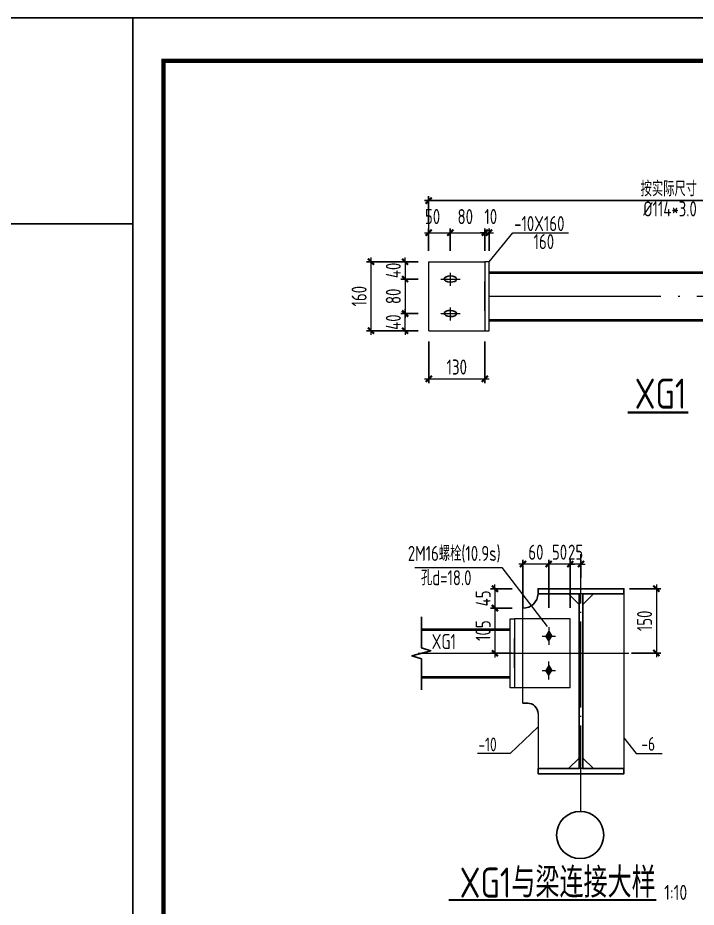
# Model space of a CAD drawing. Extents: x -2746917 to -971774, y -3334247 to -3250358.
# Drawn here: x -1864324 to -1848530, y -3294861 to -3274173 of the extents above; entities that cross this region are included whole.
import ezdxf
from ezdxf.enums import TextEntityAlignment as Align

# ---------------------------------------------------------------- set-up
doc = ezdxf.new("R2010")
doc.units = 0
doc.header["$LTSCALE"] = 1000
doc.header["$MEASUREMENT"] = 0
doc.header["$PDMODE"] = 35
for name, pattern in [('2', [16, 12.5, -1.5, 0.5, -1.5]), ('DASHDOTX2', [50.8, 25.4, -12.7, 0, -12.7]), ('DOTE', [2.42, 2, -0.2, 0.02, -0.2])]:
    doc.linetypes.add(name, pattern=pattern)
doc.layers.get('0').update_dxf_attribs({"linetype": 'CONTINUOUS'})
doc.layers.get('Defpoints').update_dxf_attribs({"linetype": 'CONTINUOUS'})
for name, color, linetype in [('AXIS', 253, 'DOTE'), ('DIM', 3, 'CONTINUOUS'), ('JC', 7, 'CONTINUOUS'), ('NUM', 7, 'CONTINUOUS'), ('PUB_TITLE', 4, 'CONTINUOUS'), ('TEXT', 7, 'CONTINUOUS'), ('THIN', 7, 'CONTINUOUS'), ('卫浴', 7, 'CONTINUOUS'), ('轴线', 253, '2')]:
    doc.layers.add(name, color=color, linetype=linetype)
doc.layers.add('yichutu', color=7, linetype='CONTINUOUS', true_color=0xffffff, plot=False)
doc.layers.add('系杆支撑', color=2, linetype='CONTINUOUS', lineweight=25)
doc.styles.add('TSSD_Dimension', font='tssdeng.shx', dxfattribs={"width": 0.75, "bigfont": 'Hztxt.shx'})
doc.styles.add('TSSD_Label', font='tssdeng.shx', dxfattribs={"width": 0.75, "bigfont": 'hztxt.shx'})
doc.styles.add('TSSD_Rein', font='Tssdeng.shx', dxfattribs={"width": 0.75, "bigfont": 'hztxt.shx'})
doc.dimstyles.new('TSSD_10_100', dxfattribs={"dimtxt": 350, "dimasz": 100, "dimexe": 100, "dimexo": 250, "dimgap": 100, "dimtad": 1, "dimdec": 0, "dimlfac": 0.1, "dimzin": 0, "dimdsep": 46, "dimtxsty": 'TSSD_Dimension', "dimblk": 'ARCHTICK', "dimcen": 0, "dimdle": 100, "dimclrt": 7, "dimadec": 0, "dimazin": 0, "dimtfac": 1, "dimtdec": 0, "dimtix": 1, "dimtmove": 2, "dimatfit": 3, "dimldrblk": 'ARCHTICK', "dimfxl": 1, "dimtolj": 1, "dimtzin": 0, "dimlwd": 5, "dimarcsym": 0})
doc.dimstyles.new('TSSD_200_100', dxfattribs={"dimtxt": 350, "dimasz": 100, "dimexe": 100, "dimexo": 250, "dimgap": 100, "dimtad": 1, "dimdec": 0, "dimlfac": 2, "dimzin": 0, "dimdsep": 46, "dimtxsty": 'TSSD_Dimension', "dimblk": 'ARCHTICK', "dimcen": 0, "dimdle": 100, "dimclrt": 7, "dimadec": 0, "dimazin": 0, "dimtfac": 1, "dimtdec": 0, "dimtix": 1, "dimtmove": 2, "dimatfit": 3, "dimfxl": 1, "dimtolj": 1, "dimtzin": 0, "dimarcsym": 0})

# ---------------------------------------------------------------- blocks, each defined once
blk = doc.blocks.new('_ArchTick')
at = {"color": 0, "const_width": 0.5}
blk.add_lwpolyline([(-0.71, -0.71), (0.71, 0.71)], dxfattribs=at)
blk = doc.blocks.new('*D2884')
at = {"layer": 'Defpoints', "color": 0}
for p in [(-1854755, -3281451), (-1853452, -3281451), (-1853452, -3282572)]:
    blk.add_point(p, dxfattribs=at)
at = {"layer": 'DIM', "color": 0, "lineweight": -2}
for p, q in [((-1854755, -3281701), (-1854755, -3282672)), ((-1853452, -3281701), (-1853452, -3282672))]:
    blk.add_line(p, q, dxfattribs=at)
at = {"layer": 'DIM', "color": 0, "lineweight": 5}
blk.add_line((-1854855, -3282572), (-1853352, -3282572), dxfattribs=at)
at = {"layer": 'DIM', "color": 0, "lineweight": 5, "xscale": 100, "yscale": 100, "zscale": 100, "rotation": 180}
blk.add_blockref('_ArchTick', (-1854755, -3282572), dxfattribs=at)
at = {"layer": 'DIM', "color": 0, "lineweight": 5, "xscale": 100, "yscale": 100, "zscale": 100}
blk.add_blockref('_ArchTick', (-1853452, -3282572), dxfattribs=at)
at = {"layer": 'DIM', "color": 7, "lineweight": 9, "insert": (-1854104, -3282297), "char_height": 350, "attachment_point": 5, "style": 'TSSD_Dimension'}
blk.add_mtext('\\A1;130', dxfattribs=at)
blk = doc.blocks.new('*D2885')
at = {"layer": 'Defpoints', "color": 0}
for p in [(-1853452, -3279172), (-1854255, -3279847), (-1853452, -3279847)]:
    blk.add_point(p, dxfattribs=at)
at = {"layer": 'DIM', "color": 0, "lineweight": -2}
for p, q in [((-1854255, -3279597), (-1854255, -3279072)), ((-1853452, -3279597), (-1853452, -3279072))]:
    blk.add_line(p, q, dxfattribs=at)
at = {"layer": 'DIM', "color": 0, "lineweight": 5}
blk.add_line((-1854355, -3279172), (-1853352, -3279172), dxfattribs=at)
at = {"layer": 'DIM', "color": 0, "lineweight": 5, "xscale": 100, "yscale": 100, "zscale": 100, "rotation": 180}
blk.add_blockref('_ArchTick', (-1854255, -3279172), dxfattribs=at)
at = {"layer": 'DIM', "color": 0, "lineweight": 5, "xscale": 100, "yscale": 100, "zscale": 100}
blk.add_blockref('_ArchTick', (-1853452, -3279172), dxfattribs=at)
at = {"layer": 'DIM', "color": 7, "lineweight": 9, "insert": (-1853906, -3278797), "char_height": 350, "attachment_point": 5, "style": 'TSSD_Dimension'}
blk.add_mtext('\\A1;80', dxfattribs=at)
blk = doc.blocks.new('*D2886')
at = {"layer": 'Defpoints', "color": 0}
for p in [(-1854255, -3279172), (-1854759, -3279847), (-1854255, -3279847)]:
    blk.add_point(p, dxfattribs=at)
at = {"layer": 'DIM', "color": 0, "lineweight": -2}
for p, q in [((-1854759, -3279597), (-1854759, -3279072)), ((-1854255, -3279597), (-1854255, -3279072))]:
    blk.add_line(p, q, dxfattribs=at)
at = {"layer": 'DIM', "color": 0, "lineweight": 5}
blk.add_line((-1854859, -3279172), (-1854155, -3279172), dxfattribs=at)
at = {"layer": 'DIM', "color": 0, "lineweight": 5, "xscale": 100, "yscale": 100, "zscale": 100, "rotation": 180}
blk.add_blockref('_ArchTick', (-1854759, -3279172), dxfattribs=at)
at = {"layer": 'DIM', "color": 0, "lineweight": 5, "xscale": 100, "yscale": 100, "zscale": 100}
blk.add_blockref('_ArchTick', (-1854255, -3279172), dxfattribs=at)
at = {"layer": 'DIM', "color": 7, "lineweight": 9, "insert": (-1854668, -3278797), "char_height": 350, "attachment_point": 5, "style": 'TSSD_Dimension'}
blk.add_mtext('\\A1;50', dxfattribs=at)
blk = doc.blocks.new('*D2887')
at = {"layer": 'Defpoints', "color": 0}
for p in [(-1853353, -3279172), (-1853452, -3279847), (-1853353, -3279847)]:
    blk.add_point(p, dxfattribs=at)
at = {"layer": 'DIM', "color": 0, "lineweight": -2}
for p, q in [((-1853452, -3279597), (-1853452, -3279072)), ((-1853353, -3279597), (-1853353, -3279072))]:
    blk.add_line(p, q, dxfattribs=at)
at = {"layer": 'DIM', "color": 0, "lineweight": 5}
for p, q in [((-1853452, -3279172), (-1853552, -3279172)), ((-1853452, -3279172), (-1853353, -3279172)), ((-1853353, -3279172), (-1853253, -3279172))]:
    blk.add_line(p, q, dxfattribs=at)
at = {"layer": 'DIM', "color": 0, "lineweight": 5, "xscale": 100, "yscale": 100, "zscale": 100}
blk.add_blockref('_ArchTick', (-1853452, -3279172), dxfattribs=at)
at = {"layer": 'DIM', "color": 0, "lineweight": 5, "xscale": 100, "yscale": 100, "zscale": 100, "rotation": 180}
blk.add_blockref('_ArchTick', (-1853353, -3279172), dxfattribs=at)
at = {"layer": 'DIM', "color": 7, "lineweight": 9, "insert": (-1853313, -3278797), "char_height": 350, "attachment_point": 5, "style": 'TSSD_Dimension'}
blk.add_mtext('\\A1;10', dxfattribs=at)
blk = doc.blocks.new('*D2888')
at = {"layer": 'Defpoints', "color": 0}
for p in [(-1855307, -3281054), (-1854755, -3281054), (-1854755, -3281451)]:
    blk.add_point(p, dxfattribs=at)
at = {"layer": 'DIM', "color": 0, "lineweight": -2}
for p, q in [((-1855005, -3281054), (-1855407, -3281054)), ((-1855005, -3281451), (-1855407, -3281451))]:
    blk.add_line(p, q, dxfattribs=at)
at = {"layer": 'DIM', "color": 0, "lineweight": 5}
for p, q in [((-1855307, -3281054), (-1855307, -3280954)), ((-1855307, -3281451), (-1855307, -3281054)), ((-1855307, -3281451), (-1855307, -3281551))]:
    blk.add_line(p, q, dxfattribs=at)
at = {"layer": 'DIM', "color": 0, "lineweight": 5, "xscale": 100, "yscale": 100, "zscale": 100}
for p, rotation in [((-1855307, -3281054), 270), ((-1855307, -3281451), 90)]:
    blk.add_blockref('_ArchTick', p, dxfattribs=dict(at, rotation=rotation))
at = {"layer": 'DIM', "color": 7, "lineweight": 9, "insert": (-1855582, -3281253), "char_height": 350, "attachment_point": 5, "rotation": 90, "style": 'TSSD_Dimension'}
blk.add_mtext('\\A1;40', dxfattribs=at)
blk = doc.blocks.new('*D2889')
at = {"layer": 'Defpoints', "color": 0}
for p in [(-1854755, -3279847), (-1855307, -3280250), (-1854755, -3280250)]:
    blk.add_point(p, dxfattribs=at)
at = {"layer": 'DIM', "color": 0, "lineweight": -2}
for p, q in [((-1855005, -3279847), (-1855407, -3279847)), ((-1855005, -3280250), (-1855407, -3280250))]:
    blk.add_line(p, q, dxfattribs=at)
at = {"layer": 'DIM', "color": 0, "lineweight": 5}
for p, q in [((-1855307, -3279847), (-1855307, -3279747)), ((-1855307, -3279847), (-1855307, -3280250)), ((-1855307, -3280250), (-1855307, -3280350))]:
    blk.add_line(p, q, dxfattribs=at)
at = {"layer": 'DIM', "color": 0, "lineweight": 5, "xscale": 100, "yscale": 100, "zscale": 100}
for p, rotation in [((-1855307, -3279847), 270), ((-1855307, -3280250), 90)]:
    blk.add_blockref('_ArchTick', p, dxfattribs=dict(at, rotation=rotation))
at = {"layer": 'DIM', "color": 7, "lineweight": 9, "insert": (-1855582, -3280049), "char_height": 350, "attachment_point": 5, "rotation": 90, "style": 'TSSD_Dimension'}
blk.add_mtext('\\A1;40', dxfattribs=at)
blk = doc.blocks.new('*D2893')
at = {"layer": 'Defpoints', "color": 0}
for p in [(-1843578, -3278425), (-1854759, -3279192), (-1843578, -3279202)]:
    blk.add_point(p, dxfattribs=at)
at = {"layer": 'DIM', "color": 0, "lineweight": -2}
for p, q in [((-1854859, -3278425), (-1843478, -3278425)), ((-1854759, -3278942), (-1854759, -3278325)), ((-1843578, -3278952), (-1843578, -3278325))]:
    blk.add_line(p, q, dxfattribs=at)
at = {"layer": 'DIM', "color": 0, "lineweight": -2, "xscale": 100, "yscale": 100, "zscale": 100, "rotation": 180}
blk.add_blockref('_ArchTick', (-1854759, -3278425), dxfattribs=at)
at = {"layer": 'DIM', "color": 0, "lineweight": -2, "xscale": 100, "yscale": 100, "zscale": 100}
blk.add_blockref('_ArchTick', (-1843578, -3278425), dxfattribs=at)
at = {"layer": 'DIM', "color": 7, "lineweight": 9, "insert": (-1849168, -3278150), "char_height": 350, "attachment_point": 5, "style": 'TSSD_Dimension'}
blk.add_mtext('\\A1;按实际尺寸', dxfattribs=at)
blk = doc.blocks.new('*D2894')
at = {"layer": 'Defpoints', "color": 0}
for p in [(-1850330, -3287453), (-1850288, -3288949), (-1849458, -3288949)]:
    blk.add_point(p, dxfattribs=at)
at = {"layer": 'DIM', "color": 0, "lineweight": 5}
blk.add_line((-1849458, -3287353), (-1849458, -3289049), dxfattribs=at)
at = {"layer": 'DIM', "color": 0, "lineweight": -2}
for p, q in [((-1850080, -3287453), (-1849358, -3287453)), ((-1850038, -3288949), (-1849358, -3288949))]:
    blk.add_line(p, q, dxfattribs=at)
at = {"layer": 'DIM', "color": 0, "lineweight": 5, "xscale": 100, "yscale": 100, "zscale": 100}
for p, rotation in [((-1849458, -3287453), 90), ((-1849458, -3288949), 270)]:
    blk.add_blockref('_ArchTick', p, dxfattribs=dict(at, rotation=rotation))
at = {"layer": 'DIM', "color": 7, "lineweight": 9, "insert": (-1849733, -3288201), "char_height": 350, "attachment_point": 5, "rotation": 90, "style": 'TSSD_Dimension'}
blk.add_mtext('\\A1;150', dxfattribs=at)
blk = doc.blocks.new('*D2895')
at = {"layer": 'Defpoints', "color": 0}
for p in [(-1854755, -3279847), (-1856103, -3281451), (-1854755, -3281451)]:
    blk.add_point(p, dxfattribs=at)
at = {"layer": 'DIM', "color": 0, "lineweight": -2}
for p, q in [((-1855005, -3279847), (-1856203, -3279847)), ((-1855005, -3281451), (-1856203, -3281451))]:
    blk.add_line(p, q, dxfattribs=at)
at = {"layer": 'DIM', "color": 0, "lineweight": 5}
blk.add_line((-1856103, -3279747), (-1856103, -3281551), dxfattribs=at)
at = {"layer": 'DIM', "color": 0, "lineweight": 5, "xscale": 100, "yscale": 100, "zscale": 100}
for p, rotation in [((-1856103, -3279847), 90), ((-1856103, -3281451), 270)]:
    blk.add_blockref('_ArchTick', p, dxfattribs=dict(at, rotation=rotation))
at = {"layer": 'DIM', "color": 7, "insert": (-1856378, -3280649), "char_height": 350, "attachment_point": 5, "rotation": 90, "style": 'TSSD_Dimension'}
blk.add_mtext('\\A1;160', dxfattribs=at)
blk = doc.blocks.new('*D2896')
at = {"layer": 'Defpoints', "color": 0}
for p in [(-1855005, -3280250), (-1855307, -3281054), (-1855005, -3281054)]:
    blk.add_point(p, dxfattribs=at)
at = {"layer": 'DIM', "color": 0, "lineweight": -2}
for p, q in [((-1855255, -3280250), (-1855407, -3280250)), ((-1855255, -3281054), (-1855407, -3281054))]:
    blk.add_line(p, q, dxfattribs=at)
at = {"layer": 'DIM', "color": 0, "lineweight": 5}
blk.add_line((-1855307, -3280150), (-1855307, -3281154), dxfattribs=at)
at = {"layer": 'DIM', "color": 0, "lineweight": 5, "xscale": 100, "yscale": 100, "zscale": 100}
for p, rotation in [((-1855307, -3280250), 90), ((-1855307, -3281054), 270)]:
    blk.add_blockref('_ArchTick', p, dxfattribs=dict(at, rotation=rotation))
at = {"layer": 'DIM', "color": 7, "insert": (-1855582, -3280652), "char_height": 350, "attachment_point": 5, "rotation": 90, "style": 'TSSD_Dimension'}
blk.add_mtext('\\A1;80', dxfattribs=at)
blk = doc.blocks.new('A$C20631E0D')
at = {"layer": '系杆支撑'}
h = blk.add_hatch(color=256, dxfattribs=at)
h.paths.add_polyline_path([(-18, 103), (-88, -12), (-18, -12)])
h.paths.add_polyline_path([(11, 56), (-18, 103), (-18, -6)])
h.paths.add_polyline_path([(11, 56), (-18, -6), (-18, -12), (53, -12)])
h.paths.add_polyline_path([(53, -12), (-18, -12), (-18, -126)])
h.paths.add_polyline_path([(-18, -12), (-88, -12), (-18, -126)])
at = {"layer": '系杆支撑', "lineweight": 5}
for p, q in [((-18, 103), (-88, -12)), ((-18, 197), (-18, -220)), ((-18, 103), (53, -12)), ((-171, -12), (136, -12)), ((-18, -126), (-88, -12)), ((-18, -126), (53, -12))]:
    blk.add_line(p, q, dxfattribs=at)
blk = doc.blocks.new('*D2905')
at = {"layer": 'Defpoints', "color": 0, "ltscale": 1.5}
for p in [(-1852563, -3287453), (-1853217, -3287903), (-1852563, -3287903)]:
    blk.add_point(p, dxfattribs=at)
at = {"layer": 'DIM', "color": 0, "lineweight": 5, "ltscale": 1.5}
for p, q in [((-1853217, -3287453), (-1853217, -3287353)), ((-1853217, -3287453), (-1853217, -3287903)), ((-1853217, -3287903), (-1853217, -3288003))]:
    blk.add_line(p, q, dxfattribs=at)
at = {"layer": 'DIM', "color": 0, "lineweight": -2, "ltscale": 1.5}
for p, q in [((-1852813, -3287453), (-1853317, -3287453)), ((-1852813, -3287903), (-1853317, -3287903))]:
    blk.add_line(p, q, dxfattribs=at)
at = {"layer": 'DIM', "color": 0, "lineweight": 5, "ltscale": 1.5, "xscale": 100, "yscale": 100, "zscale": 100}
for p, rotation in [((-1853217, -3287453), 270), ((-1853217, -3287903), 90)]:
    blk.add_blockref('_ArchTick', p, dxfattribs=dict(at, rotation=rotation))
at = {"layer": 'DIM', "color": 7, "ltscale": 1.5, "insert": (-1853492, -3287678), "char_height": 350, "attachment_point": 5, "rotation": 90, "style": 'TSSD_Dimension'}
blk.add_mtext('\\A1;45', dxfattribs=at)
blk = doc.blocks.new('*D2906')
at = {"layer": 'Defpoints', "color": 0, "ltscale": 1.5}
for p in [(-1852563, -3287903), (-1853217, -3288953), (-1852563, -3288953)]:
    blk.add_point(p, dxfattribs=at)
at = {"layer": 'DIM', "color": 0, "lineweight": -2, "ltscale": 1.5}
for p, q in [((-1852813, -3287903), (-1853317, -3287903)), ((-1852813, -3288953), (-1853317, -3288953))]:
    blk.add_line(p, q, dxfattribs=at)
at = {"layer": 'DIM', "color": 0, "lineweight": 5, "ltscale": 1.5}
blk.add_line((-1853217, -3287803), (-1853217, -3289053), dxfattribs=at)
at = {"layer": 'DIM', "color": 0, "lineweight": 5, "ltscale": 1.5, "xscale": 100, "yscale": 100, "zscale": 100}
for p, rotation in [((-1853217, -3287903), 90), ((-1853217, -3288953), 270)]:
    blk.add_blockref('_ArchTick', p, dxfattribs=dict(at, rotation=rotation))
at = {"layer": 'DIM', "color": 7, "ltscale": 1.5, "insert": (-1853492, -3288428), "char_height": 350, "attachment_point": 5, "rotation": 90, "style": 'TSSD_Dimension'}
blk.add_mtext('\\A1;105', dxfattribs=at)
blk = doc.blocks.new('*D2907')
at = {"layer": 'Defpoints', "color": 0, "ltscale": 1.5}
for p in [(-1851463, -3286879), (-1851463, -3287453), (-1851213, -3287453)]:
    blk.add_point(p, dxfattribs=at)
at = {"layer": 'DIM', "color": 0, "lineweight": 5, "ltscale": 1.5}
for p, q in [((-1851463, -3286879), (-1851563, -3286879)), ((-1851213, -3286879), (-1851463, -3286879)), ((-1851213, -3286879), (-1851113, -3286879))]:
    blk.add_line(p, q, dxfattribs=at)
at = {"layer": 'DIM', "color": 0, "lineweight": -2, "ltscale": 1.5}
for p, q in [((-1851463, -3287203), (-1851463, -3286779)), ((-1851213, -3287203), (-1851213, -3286779))]:
    blk.add_line(p, q, dxfattribs=at)
at = {"layer": 'DIM', "color": 0, "lineweight": 5, "ltscale": 1.5, "xscale": 100, "yscale": 100, "zscale": 100}
blk.add_blockref('_ArchTick', (-1851463, -3286879), dxfattribs=at)
at = {"layer": 'DIM', "color": 0, "lineweight": 5, "ltscale": 1.5, "xscale": 100, "yscale": 100, "zscale": 100, "rotation": 180}
blk.add_blockref('_ArchTick', (-1851213, -3286879), dxfattribs=at)
at = {"layer": 'DIM', "color": 7, "ltscale": 1.5, "insert": (-1851338, -3286604), "char_height": 350, "attachment_point": 5, "style": 'TSSD_Dimension'}
blk.add_mtext('\\A1;25', dxfattribs=at)
blk = doc.blocks.new('*D2908')
at = {"layer": 'Defpoints', "color": 0, "ltscale": 1.5}
for p in [(-1851963, -3286879), (-1851963, -3288147), (-1851463, -3288147)]:
    blk.add_point(p, dxfattribs=at)
at = {"layer": 'DIM', "color": 0, "lineweight": 5, "ltscale": 1.5}
for p, q in [((-1851963, -3286879), (-1852063, -3286879)), ((-1851463, -3286879), (-1851963, -3286879)), ((-1851463, -3286879), (-1851363, -3286879))]:
    blk.add_line(p, q, dxfattribs=at)
at = {"layer": 'DIM', "color": 0, "lineweight": -2, "ltscale": 1.5}
for p, q in [((-1851963, -3287897), (-1851963, -3286779)), ((-1851463, -3287897), (-1851463, -3286779))]:
    blk.add_line(p, q, dxfattribs=at)
at = {"layer": 'DIM', "color": 0, "lineweight": 5, "ltscale": 1.5, "xscale": 100, "yscale": 100, "zscale": 100}
blk.add_blockref('_ArchTick', (-1851963, -3286879), dxfattribs=at)
at = {"layer": 'DIM', "color": 0, "lineweight": 5, "ltscale": 1.5, "xscale": 100, "yscale": 100, "zscale": 100, "rotation": 180}
blk.add_blockref('_ArchTick', (-1851463, -3286879), dxfattribs=at)
at = {"layer": 'DIM', "color": 7, "ltscale": 1.5, "insert": (-1851713, -3286604), "char_height": 350, "attachment_point": 5, "style": 'TSSD_Dimension'}
blk.add_mtext('\\A1;50', dxfattribs=at)
blk = doc.blocks.new('*D2909')
at = {"layer": 'Defpoints', "color": 0, "ltscale": 1.5}
for p in [(-1852563, -3286879), (-1852563, -3288147), (-1851963, -3288147)]:
    blk.add_point(p, dxfattribs=at)
at = {"layer": 'DIM', "color": 0, "lineweight": 5, "ltscale": 1.5}
blk.add_line((-1851863, -3286879), (-1852663, -3286879), dxfattribs=at)
at = {"layer": 'DIM', "color": 0, "lineweight": -2, "ltscale": 1.5}
for p, q in [((-1852563, -3287897), (-1852563, -3286779)), ((-1851963, -3287897), (-1851963, -3286779))]:
    blk.add_line(p, q, dxfattribs=at)
at = {"layer": 'DIM', "color": 0, "lineweight": 5, "ltscale": 1.5, "xscale": 100, "yscale": 100, "zscale": 100, "rotation": 180}
blk.add_blockref('_ArchTick', (-1852563, -3286879), dxfattribs=at)
at = {"layer": 'DIM', "color": 0, "lineweight": 5, "ltscale": 1.5, "xscale": 100, "yscale": 100, "zscale": 100}
blk.add_blockref('_ArchTick', (-1851963, -3286879), dxfattribs=at)
at = {"layer": 'DIM', "color": 7, "ltscale": 1.5, "insert": (-1852263, -3286604), "char_height": 350, "attachment_point": 5, "style": 'TSSD_Dimension'}
blk.add_mtext('\\A1;60', dxfattribs=at)
blk = doc.blocks.new('yct-743-420-74300-42000-100-2002.0')
at = {"layer": 'yichutu', "color": 7, "true_color": 0xffffff}
blk.add_lwpolyline([(0, 0), (0, 42000), (74300, 42000), (74300, 0)], close=True, dxfattribs=at)
blk = doc.blocks.new('A$C6B365CFD')
at = {"layer": 'PUB_TITLE'}
blk.add_lwpolyline([(-70467, -17093), (-70467, 24907), (3833, 24907), (3833, -17093)], close=True, dxfattribs=at)
at = {"layer": 'PUB_TITLE', "const_width": 100}
blk.add_lwpolyline([(2833, -16093), (2833, 23907), (-69753, 23907), (-69753, -16093), (2833, -16093)], dxfattribs=at)

msp = doc.modelspace()

# ---------------------------------------------------------------- linework, layer by layer
at = {"color": 4, "lineweight": 5}
for p, q in [((-1854755.42, -3279847.44), (-1853451.77, -3279847.44)), ((-1854755.42, -3281451.35), (-1854755.42, -3279847.44)), ((-1853451.77, -3279847.44), (-1853451.77, -3281451.35)), ((-1853353.08, -3279847.44), (-1853451.77, -3279847.44)), ((-1853353.08, -3281451.35), (-1853353.08, -3279847.44)), ((-1853353.08, -3280079.4), (-1844976.6, -3280079.4)), ((-1853353.08, -3280111.37), (-1844976.6, -3280111.37)), ((-1853451.77, -3280990.97), (-1853451.77, -3280303.81)), ((-1853451.77, -3280990.97), (-1853451.77, -3280303.81)), ((-1853353.08, -3281187.42), (-1844976.6, -3281187.42)), ((-1853353.08, -3281219.4), (-1844976.6, -3281219.4)), ((-1854755.42, -3281451.35), (-1853451.77, -3281451.35)), ((-1853455.42, -3281451.35), (-1853353.08, -3281451.35)), ((-1852213.53, -3287572.72), (-1852213.53, -3287547.22)), ((-1851256.74, -3287817.2), (-1851501.22, -3287572.72)), ((-1851170.06, -3287572.72), (-1851256.74, -3287572.72)), ((-1851170.06, -3287817.2), (-1850925.58, -3287572.72)), ((-1850213.26, -3287572.72), (-1850213.26, -3291683.89)), ((-1852563.4, -3290114.26), (-1852563.4, -3287902.7)), ((-1852862.1, -3289756.85), (-1852862.1, -3288152.93)), ((-1852862.1, -3288152.93), (-1852763.4, -3288152.93)), ((-1851463.4, -3288152.93), (-1852763.4, -3288152.93)), ((-1852763.4, -3288152.93), (-1852763.4, -3289756.85)), ((-1851463.4, -3289756.85), (-1851463.4, -3288152.93)), ((-1854929.03, -3288384.89), (-1852862.1, -3288384.89)), ((-1854929.03, -3288416.86), (-1852862.1, -3288416.86)), ((-1852763.4, -3289296.46), (-1852763.4, -3288609.3)), ((-1852763.4, -3289296.46), (-1852763.4, -3288609.3)), ((-1854929.03, -3289492.91), (-1852862.1, -3289492.91)), ((-1854929.03, -3289524.89), (-1852862.1, -3289524.89)), ((-1852759.76, -3289756.85), (-1852862.1, -3289756.85)), ((-1851463.4, -3289756.85), (-1852759.76, -3289756.85)), ((-1852213.53, -3290358.71), (-1852213.53, -3291683.89)), ((-1851256.74, -3291391.37), (-1851501.22, -3291635.85)), ((-1851170.06, -3291391.37), (-1850925.58, -3291635.85)), ((-1851170.06, -3291635.85), (-1851256.74, -3291635.85))]:
    msp.add_line(p, q, dxfattribs=at)
at = {"color": 4}
msp.add_line((-1852563.4, -3290114.26), (-1852453.82, -3290114.27), dxfattribs=at)
at = {"ltscale": 1.5}
msp.add_lwpolyline([(-1867050.93, -3274173.05), (-1861647.98, -3274173.05), (-1861647.98, -3278965.91), (-1867050.93, -3278965.91)], close=True, dxfattribs=at)
at = {"color": 4}
msp.add_lwpolyline([(-1851256.74, -3291635.85), (-1852213.53, -3291635.85), (-1852213.53, -3291755.86), (-1850213.26, -3291755.86), (-1850213.26, -3291635.85), (-1851170.06, -3291635.85), (-1851170.06, -3287572.72), (-1850213.26, -3287572.72), (-1850213.26, -3287452.7), (-1852213.53, -3287452.7), (-1852213.53, -3287572.72), (-1851256.74, -3287572.72)], close=True, dxfattribs=at)
msp.add_circle((-1851231.86, -3293181.65), 548.51)
for centre, radius, start, end in [((-1852555.78, -3287560.32), 342.47, 268.725042, 357.925039), ((-1852458.01, -3290358.71), 244.48, 0, 90)]:
    msp.add_arc(centre, radius, start, end, dxfattribs=at)
at = {"layer": 'AXIS', "linetype": 'DOTE', "lineweight": 5, "ltscale": 2}
for p, q in [((-1853353.08, -3280647.39), (-1844976.6, -3280647.39)), ((-1854921.67, -3288952.88), (-1852862.1, -3288952.88))]:
    msp.add_line(p, q, dxfattribs=at)
at = {"layer": 'AXIS', "linetype": 'DOTE', "lineweight": 5}
msp.add_line((-1851213.4, -3292633.45), (-1851213.4, -3286650.58), dxfattribs=at)
at = {"layer": 'Defpoints', "color": 0, "linetype": 'ByBlock'}
for p in [(-1854755.42, -3279847.44), (-1854755.42, -3279847.44), (-1853455.42, -3279847.44), (-1853455.42, -3279847.44), (-1854473.01, -3280249.75), (-1854473.01, -3281051.67), (-1854755.42, -3281451.35), (-1852759.76, -3288152.93), (-1852759.76, -3288152.93), (-1851742.73, -3288555.24), (-1851742.73, -3289357.16)]:
    msp.add_point(p, dxfattribs=at)
at = {"layer": 'JC', "color": 0, "lineweight": 5}
for p, q in [((-1854252.35, -3280408.88), (-1854252.35, -3280107.02)), ((-1854252.35, -3280408.88), (-1854252.35, -3280107.02)), ((-1854473.01, -3280249.75), (-1854023.48, -3280249.75)), ((-1854473.01, -3280249.75), (-1854102.13, -3280249.75)), ((-1854252.35, -3281210.8), (-1854252.35, -3280908.94)), ((-1854252.35, -3281210.8), (-1854252.35, -3280908.94)), ((-1854473.01, -3281051.67), (-1854102.13, -3281051.67)), ((-1854473.01, -3281051.67), (-1854023.48, -3281051.67))]:
    msp.add_line(p, q, dxfattribs=at)
at = {"layer": 'JC', "color": 0, "extrusion": (0, 0, -1)}
for centre in [(-1854252.35, -3280249.75), (-1854252.35, -3281051.67)]:
    msp.add_ellipse(centre, major_axis=(-144.44, 3.51), ratio=0.50050603, start_param=-1.57079633, end_param=4.71238898, dxfattribs=at)
at = {"layer": 'NUM', "const_width": 50}
for points in [[(-1850126.69, -3283355.01), (-1848717.83, -3283355.01)], [(-1854293.93, -3294692.29), (-1849458.94, -3294692.29)]]:
    msp.add_lwpolyline(points, dxfattribs=at)
at = {"layer": 'TEXT', "lineweight": 5}
for p, q in [((-1853353.08, -3279847.44), (-1852802.75, -3279171.22)), ((-1852802.75, -3279171.22), (-1851503.23, -3279171.22)), ((-1855077.19, -3286958.33), (-1853052.36, -3286958.33)), ((-1853052.36, -3286958.33), (-1851999.3, -3288333.75)), ((-1852213.53, -3290666.44), (-1852860.41, -3291286.79)), ((-1850213.26, -3290917.74), (-1849931.76, -3291286.79)), ((-1852860.41, -3291286.79), (-1853624.34, -3291286.79)), ((-1849931.76, -3291286.79), (-1849322.05, -3291286.79))]:
    msp.add_line(p, q, dxfattribs=at)
at = {"layer": 'THIN', "ltscale": 1.5}
msp.add_lwpolyline([(-1854929.03, -3288104.89), (-1854929.03, -3288824.89), (-1854709.03, -3288894.89), (-1855149.03, -3289014.89), (-1854929.03, -3289084.89), (-1854929.03, -3289804.89)], dxfattribs=at)
at = {"layer": '卫浴', "color": 252, "lineweight": 5}
msp.add_line((-1854755.42, -3279546.84), (-1854755.42, -3278931.89), dxfattribs=at)
at = {"layer": '轴线', "linetype": 'DASHDOTX2', "lineweight": 5, "ltscale": 60}
msp.add_line((-1855007.21, -3288953.03), (-1850098.31, -3288952.7), dxfattribs=at)

# ---------------------------------------------------------------- block references
at = {"ltscale": 1.5}
msp.add_blockref('A$C6B365CFD', (-1791181.27, -3299080.41), dxfattribs=at)
at = {"layer": 'TEXT', "ltscale": 1.5}
msp.add_blockref('A$C20631E0D', (-1851945.55, -3288541.23), dxfattribs=at)
at = {"layer": 'TEXT', "ltscale": 1.5, "xscale": -1, "rotation": 180}
msp.add_blockref('A$C20631E0D', (-1851945.55, -3289364.41), dxfattribs=at)
at = {"layer": 'yichutu'}
msp.add_blockref('yct-743-420-74300-42000-100-2002.0', (-1861647.98, -3316173.05), dxfattribs=at)

# ---------------------------------------------------------------- texts
at = {"layer": 'TEXT', "lineweight": 5}
for s, height, style, width, p in [('%%C114*3.0', 350, 'TSSD_Rein', 0.75, (-1849763.91, -3278792.42)), ('-10X160', 350, 'TSSD_Rein', 0.75, (-1852768.74, -3279135.62)), ('160', 350, 'TSSD_Rein', 0.75, (-1852316.71, -3279554.26)), ('2M16螺栓(10.9s)', 350, 'TSSD_Rein', 0.75, (-1855244.19, -3286806.88)), ('孔d=18.0', 350, 'TSSD_Rein', 0.75, (-1854938.83, -3287372.58)), ('XG1', 350, 'TSSD_Rein', 0.75, (-1854688.49, -3288856.68)), ('-10', 320, 'TSSD_Rein', 0.75, (-1853601.73, -3291235.03)), ('-6', 320, 'TSSD_Rein', 0.75, (-1849809.52, -3291221.77)), ('1:10', 350, 'TSSD_Label', 0.8, (-1849276.68, -3294692.29))]:
    msp.add_text(s, height=height, dxfattribs=dict(at, style=style, width=width)).set_placement(p)
at = {"layer": 'TEXT', "lineweight": 5, "style": 'TSSD_Label', "width": 0.8}
for s, p in [('XG1', (-1849360.29, -3282914.71)), ('XG1与梁连接大样', (-1851754.75, -3294252))]:
    msp.add_text(s, height=700, dxfattribs=at).set_placement(p, align=Align.MIDDLE)

# ---------------------------------------------------------------- dimensions: what is measured, and where the dimension line sits
at = {"layer": 'DIM', "lineweight": 9}
dim = msp.add_linear_dim(base=(-1843577.9, -3278425.35), p1=(-1854759.06, -3279192.15), p2=(-1843577.9, -3279202.15), text='按实际尺寸', dimstyle='TSSD_200_100', dxfattribs=at)
dim.commit()
dim.dimension.update_dxf_attribs({"geometry": '*D2893', "text_midpoint": (-1849168.48, -3278150.35)})
for base, p1, p2, picture, middle in [((-1854255.42, -3279172.37), (-1854759.06, -3279847.44), (-1854255.42, -3279847.44), '*D2886', (-1854667.96, -3278797.37)), ((-1853451.77, -3279172.37), (-1854255.42, -3279847.44), (-1853451.77, -3279847.44), '*D2885', (-1853905.72, -3278797.37))]:
    dim = msp.add_linear_dim(base=base, p1=p1, p2=p2, angle=180, dimstyle='TSSD_10_100', dxfattribs=at)
    dim.commit()
    dim.dimension.update_dxf_attribs({"geometry": picture, "text_midpoint": middle, "dimtype": 160})
dim = msp.add_linear_dim(base=(-1853353.08, -3279172.37), p1=(-1853451.77, -3279847.44), p2=(-1853353.08, -3279847.44), angle=180, text='10', dimstyle='TSSD_10_100', dxfattribs=at)
dim.commit()
dim.dimension.update_dxf_attribs({"geometry": '*D2887', "text_midpoint": (-1853313.45, -3278797.37), "dimtype": 160})
at = {"layer": 'DIM'}
for base, p1, p2, picture, middle in [((-1856102.9, -3281451.35), (-1854755.42, -3279847.44), (-1854755.42, -3281451.35), '*D2895', (-1856377.9, -3280649.4)), ((-1855306.83, -3281054.05), (-1855005.42, -3280249.75), (-1855005.42, -3281054.05), '*D2896', (-1855581.83, -3280651.9))]:
    dim = msp.add_linear_dim(base=base, p1=p1, p2=p2, angle=90, dimstyle='TSSD_10_100', dxfattribs=at)
    dim.commit()
    dim.dimension.update_dxf_attribs({"geometry": picture, "text_midpoint": middle})
at = {"layer": 'DIM', "lineweight": 9}
for base, p1, p2, angle, picture, middle in [((-1855306.83, -3280249.75), (-1854755.42, -3279847.44), (-1854755.42, -3280249.75), 90, '*D2889', (-1855581.83, -3280048.6)), ((-1855306.83, -3281054.05), (-1854755.42, -3281451.35), (-1854755.42, -3281054.05), 270, '*D2888', (-1855581.83, -3281252.7)), ((-1853451.77, -3282571.85), (-1854755.42, -3281451.35), (-1853451.77, -3281451.35), 180, '*D2884', (-1854103.6, -3282296.85))]:
    dim = msp.add_linear_dim(base=base, p1=p1, p2=p2, angle=angle, dimstyle='TSSD_10_100', dxfattribs=at)
    dim.commit()
    dim.dimension.update_dxf_attribs({"geometry": picture, "text_midpoint": middle})
at = {"layer": 'DIM', "ltscale": 1.5}
for base, p1, p2, picture, middle in [((-1852563.4, -3286878.83), (-1851963.25, -3288147), (-1852563.4, -3288147), '*D2909', (-1852263.33, -3286603.83)), ((-1851963.25, -3286878.83), (-1851463.4, -3288147), (-1851963.25, -3288147), '*D2908', (-1851713.33, -3286603.83)), ((-1851463.4, -3286878.83), (-1851213.4, -3287452.7), (-1851463.4, -3287452.7), '*D2907', (-1851338.4, -3286603.83))]:
    dim = msp.add_linear_dim(base=base, p1=p1, p2=p2, dimstyle='TSSD_10_100', dxfattribs=at)
    dim.commit()
    dim.dimension.update_dxf_attribs({"geometry": picture, "text_midpoint": middle})
for base, p1, p2, picture, middle in [((-1853217.04, -3287902.7), (-1852563.4, -3287452.7), (-1852563.4, -3287902.7), '*D2905', (-1853492.04, -3287677.7)), ((-1853217.04, -3288952.86), (-1852563.4, -3287902.7), (-1852563.4, -3288952.86), '*D2906', (-1853492.04, -3288427.78))]:
    dim = msp.add_linear_dim(base=base, p1=p1, p2=p2, angle=90, dimstyle='TSSD_10_100', dxfattribs=at)
    dim.commit()
    dim.dimension.update_dxf_attribs({"geometry": picture, "text_midpoint": middle})
at = {"layer": 'DIM', "lineweight": 9}
dim = msp.add_linear_dim(base=(-1849457.66, -3288948.86), p1=(-1850330.28, -3287452.7), p2=(-1850287.51, -3288948.86), angle=90, text='150', dimstyle='TSSD_10_100', dxfattribs=at)
dim.commit()
dim.dimension.update_dxf_attribs({"geometry": '*D2894', "text_midpoint": (-1849732.66, -3288200.78)})

doc.saveas('drawing.dxf')
